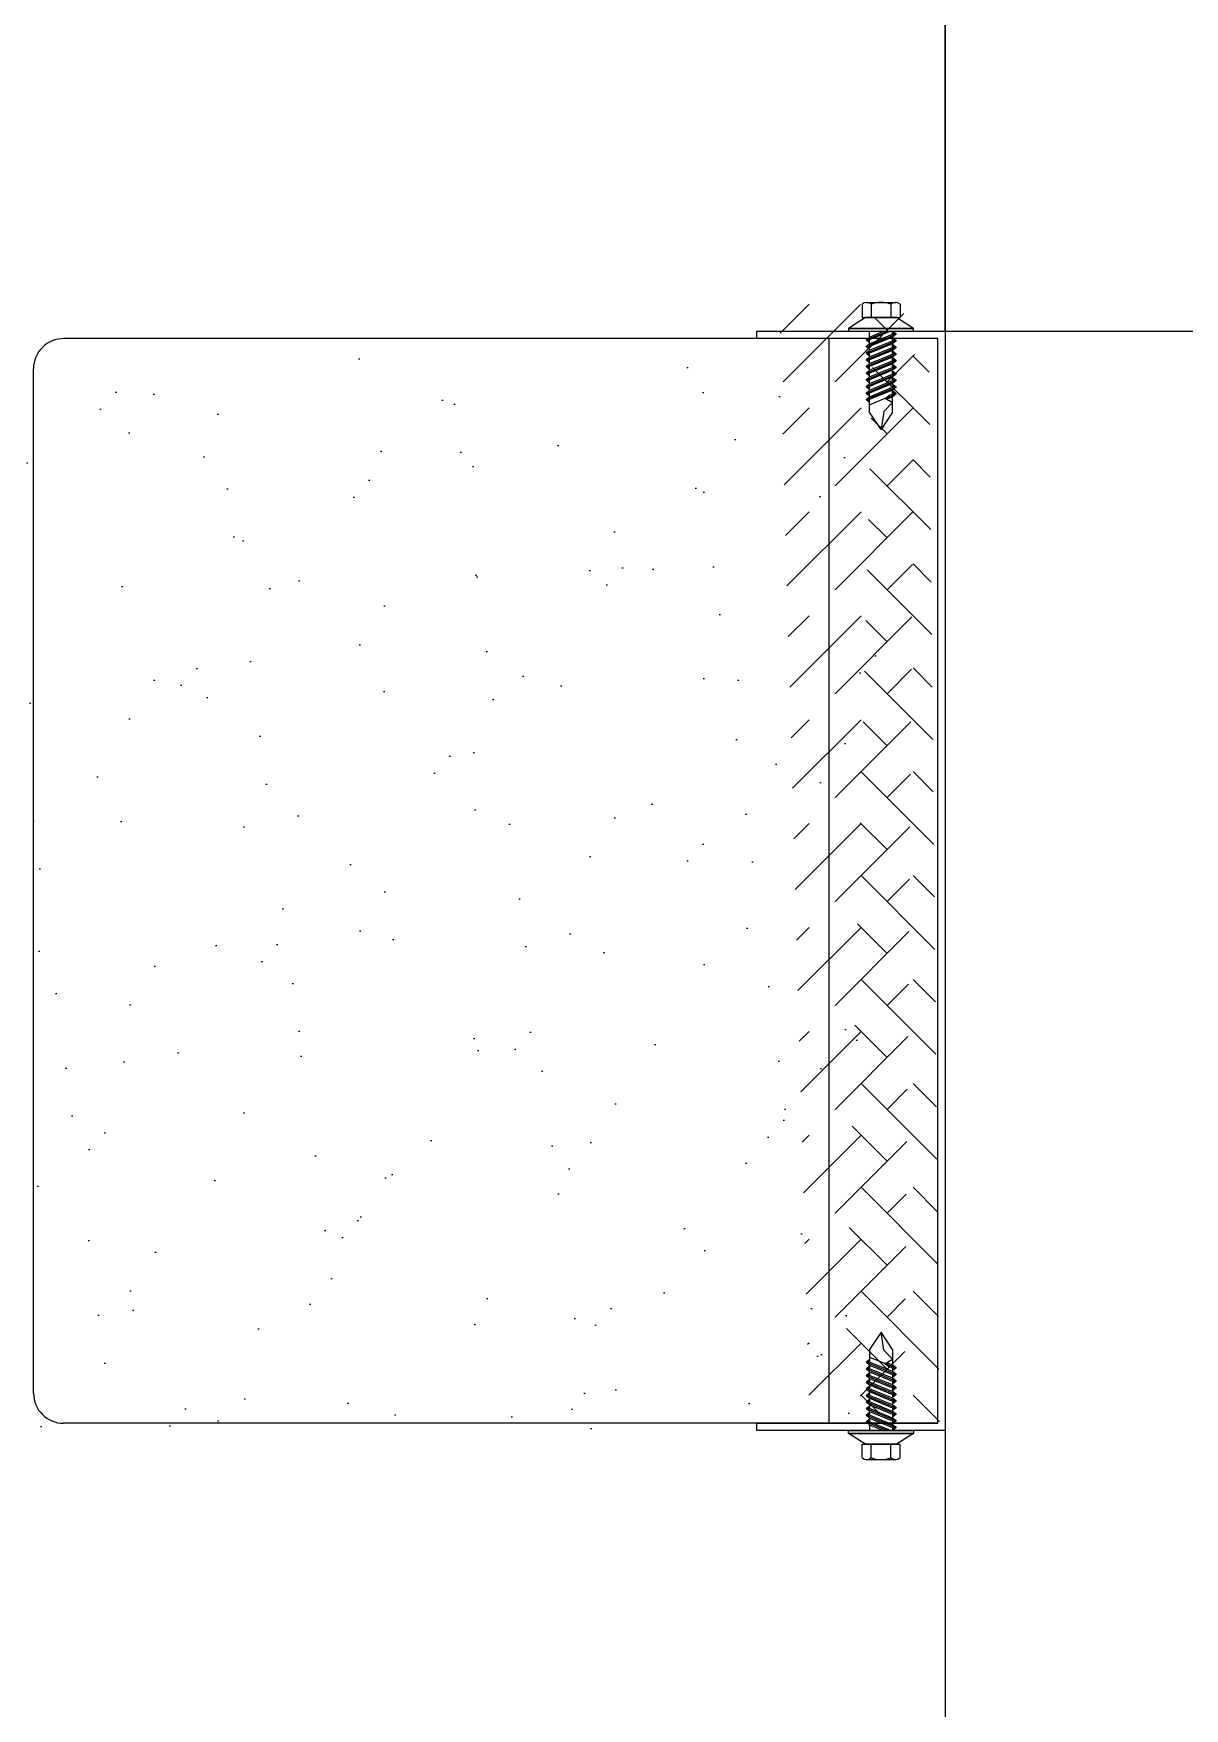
# Model space of a CAD drawing. Extents: x 152195838 to 160350639, y 364657247 to 370318102.
# Drawn here: x 157579095 to 157579413.2, y 365012126 to 365012589.3 of the extents above; entities that cross this region are included whole.
import ezdxf

# ---------------------------------------------------------------- set-up
doc = ezdxf.new("R2010")
doc.units = 0
doc.header["$MEASUREMENT"] = 0
for name, color, linetype in [('4A.TEC ELE 1', 7, 'CONTINUOUS'), ('4A.TEC 벽체 3', 4, 'CONTINUOUS'), ('A-DOOR-DOCKSEAL', 4, 'CONTINUOUS')]:
    doc.layers.add(name, color=color, linetype=linetype)

# ---------------------------------------------------------------- blocks, each defined once
blk = doc.blocks.new('zw$BB1D')
at = {"layer": 'A-DOOR-DOCKSEAL', "linetype": 'Continuous'}
h = blk.add_hatch(dxfattribs=at)
h.set_pattern_fill('AR-HBONE', color=8, scale=0.1, angle=179.9999999999999, style=0)
h.set_pattern_definition([(224.9999999999999, (21143534.91308463, -49154354.94526577), (-1.375962270625716e-14, -14.36840979371065), [30.48, -10.16]), (314.9999999999998, (21143527.72888464, -49154362.12946576), (-1.375962270625716e-14, -14.36840979371065), [30.47999999999999, -10.16])])
h.paths.add_polyline_path([(3014, 319.9999995827675), (2714, 319.9999995827675), (2714, 349.9999995827675), (3014, 349.9999995827675)])
h = blk.add_hatch(dxfattribs=at)
h.set_pattern_fill('AR-SAND', color=8, angle=179.9999999999999, style=0)
h.set_pattern_definition([(217.4999999999997, (21144468.55797446, -49154479.77380136), (1.600031295984002, -48.94132373293423), [0, -38.60799999999995, 0, -43.1799999999999, 0, -41.27499999999988]), (187.4999999999997, (21144468.55797446, -49154479.77380136), (-44.95232831380032, -71.6825100568354), [0, -20.828, 0, -34.79799999999998, 0, -13.335]), (147.4999999999998, (21144499.79997444, -49154479.77380136), (-79.0992370241458, -0.1437184678545012), [0, -12.6999999999999, 0, -45.71999999999959, 0, -59.6899999999996]), (137.4999999999998, (21144499.79997444, -49154479.77380136), (-76.35564524722972, -22.29293232572155), [0, -6.349999999999994, 0, -29.97199999999998, 0, -34.28999999999996])])
h.paths.add_polyline_path([(3005.666666686535, 99.99999958276749, 0.4142135623730951), (3014, 108.3333328962326), (3014, 319.9999995827675), (2714, 319.9999995827675), (2714, 108.3333328962326, 0.4142135621112282), (2722.333333313465, 99.99999958276749)])
at = {"layer": '4A.TEC ELE 1', "color": 7}
blk.add_line((2712, 351.9999995827675), (312, 351.9999995827675), dxfattribs=at)
blk.add_line((2712, 351.9999995827675), (312, 351.9999995827675), dxfattribs=at)
blk.add_line((2712, 351.9999995827675), (312, 351.9999995827675), dxfattribs=at)
blk.add_line((2712, 351.9999995827675), (312, 351.9999995827675), dxfattribs=at)
at = {"layer": '4A.TEC 벽체 3', "linetype": 'Continuous'}
blk.add_line((2712, 326.9999995827675), (2712, 801.9999996721745), dxfattribs=at)
blk.add_line((2712, 326.9999995827675), (2712, 801.9999996721745), dxfattribs=at)
at = {"layer": 'A-DOOR-DOCKSEAL', "color": 8, "linetype": 'Continuous'}
for p, q in [((2714, 349.9999995827675), (2714, 108.3333328962326)), ((3014, 349.9999995827675), (3014, 108.3333328962326)), ((2704, 330.2327008843422), (2704, 338.3733396530151)), ((2704.5, 339.5530202388763), (2708.199999988079, 339.5530202388763)), ((2708.199999988079, 329.0530202388763), (2708.199999988079, 339.5530202388763)), ((2716.232879519463, 330.1530202627182), (2712.815453648567, 338.4530202746391)), ((2716.232879519463, 330.1530202627182), (2712.815453648567, 338.4530202746391)), ((2718.065879523754, 330.1530202627182), (2714.648453652859, 338.4530202746391)), ((2718.065879523754, 330.1530202627182), (2714.648453652859, 338.4530202746391)), ((2719.898879528046, 330.1530202627182), (2716.48145365715, 338.4530202746391)), ((2719.898879528046, 330.1530202627182), (2716.48145365715, 338.4530202746391)), ((2721.731879532337, 330.1530202627182), (2718.314453661442, 338.4530202746391)), ((2721.731879532337, 330.1530202627182), (2718.314453661442, 338.4530202746391)), ((2723.564879536629, 330.1530202627182), (2720.147453665733, 338.4530202746391)), ((2723.564879536629, 330.1530202627182), (2720.147453665733, 338.4530202746391)), ((2725.39787954092, 330.1530202627182), (2721.980453670025, 338.4530202746391)), ((2725.39787954092, 330.1530202627182), (2721.980453670025, 338.4530202746391)), ((2727.230879545212, 330.1530202627182), (2723.813453674316, 338.4530202746391)), ((2727.230879545212, 330.1530202627182), (2723.813453674316, 338.4530202746391)), ((2729.063879549503, 330.1530202627182), (2725.646453678608, 338.4530202746391)), ((2729.063879549503, 330.1530202627182), (2725.646453678608, 338.4530202746391)), ((2730.896879553795, 330.1530202627182), (2727.479453682899, 338.4530202746391)), ((2730.896879553795, 330.1530202627182), (2727.479453682899, 338.4530202746391)), ((2730.551030099392, 335.444854259491), (2729.312453687191, 338.4530202746391)), ((2730.551030099392, 335.444854259491), (2729.312453687191, 338.4530202746391)), ((2997.103120446205, 330.1530202329159), (3000.520546317101, 338.4530202746391)), ((2997.103120446205, 330.1530202329159), (3000.520546317101, 338.4530202746391)), ((2997.448969900608, 335.4448542296886), (2998.687546312809, 338.4530202448368)), ((2997.448969900608, 335.4448542296886), (2998.687546312809, 338.4530202448368)), ((2998.936120450497, 330.1530202329159), (3002.353546321392, 338.4530202746391)), ((2998.936120450497, 330.1530202329159), (3002.353546321392, 338.4530202746391)), ((3000.769120454788, 330.1530202627182), (3004.186546325684, 338.4530202746391)), ((3000.769120454788, 330.1530202627182), (3004.186546325684, 338.4530202746391)), ((3002.60212045908, 330.1530202627182), (3006.019546329975, 338.4530202746391)), ((3002.60212045908, 330.1530202627182), (3006.019546329975, 338.4530202746391)), ((3004.435120463371, 330.1530202627182), (3007.852546334267, 338.4530202746391)), ((3004.435120463371, 330.1530202627182), (3007.852546334267, 338.4530202746391)), ((3006.268120467663, 330.1530202627182), (3009.685546338558, 338.4530202746391)), ((3006.268120467663, 330.1530202627182), (3009.685546338558, 338.4530202746391)), ((3008.101120471954, 330.1530202627182), (3011.51854634285, 338.4530202746391)), ((3008.101120471954, 330.1530202627182), (3011.51854634285, 338.4530202746391)), ((3009.934120476246, 330.1530202627182), (3013.351546347141, 338.4530202746391)), ((3009.934120476246, 330.1530202627182), (3013.351546347141, 338.4530202746391)), ((3011.767120480537, 330.1530202627182), (3015.184546351433, 338.4530202746391)), ((3011.767120480537, 330.1530202627182), (3015.184546351433, 338.4530202746391)), ((3019.800000011921, 329.0530202388763), (3019.800000011921, 339.5530202388763)), ((3023.5, 339.5530202388763), (3019.800000011921, 339.5530202388763)), ((3024, 330.2327008843422), (3024, 338.3733396530151)), ((2704.5, 337.0165665149689), (2708.199999988079, 337.0165665149689)), ((2712.815453648567, 337.4530202746391), (2712, 337.4530202746391)), ((2714.399879515171, 330.1530202627182), (2712, 336.0576215982437)), ((2714.648453652859, 337.4530202746391), (2713.619553864002, 337.4530202746391)), ((2716.48145365715, 337.4530202746391), (2715.452553868294, 337.4530202746391)), ((2718.314453661442, 337.4530202746391), (2717.285553872585, 337.4530202746391)), ((2720.147453665733, 337.4530202746391), (2719.118553876877, 337.4530202746391)), ((2721.980453670025, 337.4530202746391), (2720.951553881168, 337.4530202746391)), ((2723.813453674316, 337.4530202746391), (2722.78455388546, 337.4530202746391)), ((2725.646453678608, 337.4530202746391), (2724.617553889751, 337.4530202746391)), ((2727.479453682899, 337.4530202746391), (2726.450553894043, 337.4530202746391)), ((2729.312453687191, 337.4530202746391), (2728.283553898335, 337.4530202746391)), ((2734.369000017643, 337.4530202746391), (2730.116553843021, 337.4530202746391)), ((2993.630999982357, 337.4530202448368), (2997.883446097374, 337.4530202448368)), ((2998.687546312809, 337.4530202448368), (2999.716446101665, 337.4530202448368)), ((3000.520546317101, 337.4530202746391), (3001.549446105957, 337.4530202746391)), ((3002.353546321392, 337.4530202746391), (3003.382446110249, 337.4530202746391)), ((3004.186546325684, 337.4530202746391), (3005.21544611454, 337.4530202746391)), ((3006.019546329975, 337.4530202746391), (3007.048446118832, 337.4530202746391)), ((3007.852546334267, 337.4530202746391), (3008.881446123123, 337.4530202746391)), ((3009.685546338558, 337.4530202746391), (3010.714446127415, 337.4530202746391)), ((3011.51854634285, 337.4530202746391), (3012.547446131706, 337.4530202746391)), ((3013.351546347141, 337.4530202746391), (3014.380446135998, 337.4530202746391)), ((3013.600120425224, 330.1530202627182), (3016, 336.0576215982437)), ((3015.184546351433, 337.4530202746391), (3016, 337.4530202746391)), ((3023.5, 337.0165665149689), (3019.800000011921, 337.0165665149689)), ((2704.5, 331.5894740223885), (2708.199999988079, 331.5894740223885)), ((2704.5, 329.0530202388763), (2708.199999988079, 329.0530202388763)), ((2713.595779359341, 331.1530202627182), (2712, 331.1530202627182)), ((2715.428779363632, 331.1530202627182), (2714.399879515171, 331.1530202627182)), ((2717.261779308319, 331.1530202627182), (2716.232879519463, 331.1530202627182)), ((2719.094779312611, 331.1530202627182), (2718.065879523754, 331.1530202627182)), ((2720.927779316902, 331.1530202627182), (2719.898879528046, 331.1530202627182)), ((2722.760779321194, 331.1530202627182), (2721.731879532337, 331.1530202627182)), ((2724.593779325485, 331.1530202627182), (2723.564879536629, 331.1530202627182)), ((2726.426779329777, 331.1530202627182), (2725.39787954092, 331.1530202627182)), ((2728.259779334068, 331.1530202627182), (2727.230879545212, 331.1530202627182)), ((2730.09277933836, 331.1530202627182), (2729.063879549503, 331.1530202627182)), ((2734.369000017643, 331.1530202627182), (2730.896879553795, 331.1530202627182)), ((2993.630999982357, 331.1530202329159), (2997.103120446205, 331.1530202329159)), ((2997.90722066164, 331.1530202329159), (2998.936120450497, 331.1530202329159)), ((2999.740220665932, 331.1530202329159), (3000.769120454788, 331.1530202627182)), ((3001.573220670223, 331.1530202627182), (3002.60212045908, 331.1530202627182)), ((3003.406220674515, 331.1530202627182), (3004.435120463371, 331.1530202627182)), ((3005.239220678806, 331.1530202627182), (3006.268120467663, 331.1530202627182)), ((3007.072220683098, 331.1530202627182), (3008.101120471954, 331.1530202627182)), ((3008.905220627785, 331.1530202627182), (3009.934120476246, 331.1530202627182)), ((3010.738220632076, 331.1530202627182), (3011.767120480537, 331.1530202627182)), ((3012.571220636368, 331.1530202627182), (3013.600120425224, 331.1530202627182)), ((3014.404220640659, 331.1530202627182), (3016, 331.1530202627182)), ((3023.5, 331.5894740223885), (3019.800000011921, 331.5894740223885)), ((3023.5, 329.0530202388763), (3019.800000011921, 329.0530202388763)), ((3014, 319.9999995827675), (2714, 319.9999995827675)), ((3005.666666686535, 99.99999958276749), (2722.333333313465, 99.99999958276749))]:
    blk.add_line(p, q, dxfattribs=at)
for points in [[(312, 351.9999995827675), (2712, 351.9999995827675)], [(3014, 319.9999995827675), (3014, 349.9999995827675), (2714, 349.9999995827675), (2714, 319.9999995827675)], [(2712.413403570652, 337.4530202746391), (2712.815453648567, 338.4530202746391), (2712.011353433132, 337.4530202746391)], [(2714.246403574944, 337.4530202746391), (2714.648453652859, 338.4530202746391), (2713.844353437424, 337.4530202746391)], [(2716.079403579235, 337.4530202746391), (2716.48145365715, 338.4530202746391), (2715.677353441715, 337.4530202746391)], [(2717.912403583527, 337.4530202746391), (2718.314453661442, 338.4530202746391), (2717.510353446007, 337.4530202746391)], [(2719.745403587818, 337.4530202746391), (2720.147453665733, 338.4530202746391), (2719.343353450298, 337.4530202746391)], [(2721.578403532505, 337.4530202746391), (2721.980453670025, 338.4530202746391), (2721.17635345459, 337.4530202746391)], [(2723.411403536797, 337.4530202746391), (2723.813453674316, 338.4530202746391), (2723.009353458881, 337.4530202746391)], [(2725.244403541088, 337.4530202746391), (2725.646453678608, 338.4530202746391), (2724.842353463173, 337.4530202746391)], [(2727.07740354538, 337.4530202746391), (2727.479453682899, 338.4530202746391), (2726.675353467464, 337.4530202746391)], [(2728.910403549671, 337.4530202746391), (2729.312453687191, 338.4530202746391), (2728.508353471756, 337.4530202746391)], [(2999.089596450329, 337.4530202448368), (2998.687546312809, 338.4530202448368), (2999.491646528244, 337.4530202448368)], [(3000.92259645462, 337.4530202746391), (3000.520546317101, 338.4530202746391), (3001.324646532536, 337.4530202746391)], [(3002.755596458912, 337.4530202746391), (3002.353546321392, 338.4530202746391), (3003.157646536827, 337.4530202746391)], [(3004.588596403599, 337.4530202746391), (3004.186546325684, 338.4530202746391), (3004.990646541119, 337.4530202746391)], [(3006.42159640789, 337.4530202746391), (3006.019546329975, 338.4530202746391), (3006.82364654541, 337.4530202746391)], [(3008.254596412182, 337.4530202746391), (3007.852546334267, 338.4530202746391), (3008.656646549702, 337.4530202746391)], [(3010.087596416473, 337.4530202746391), (3009.685546338558, 338.4530202746391), (3010.489646553993, 337.4530202746391)], [(3011.920596420765, 337.4530202746391), (3011.51854634285, 338.4530202746391), (3012.322646558285, 337.4530202746391)], [(3013.753596425056, 337.4530202746391), (3013.351546347141, 338.4530202746391), (3014.155646562576, 337.4530202746391)], [(3015.586596429348, 337.4530202746391), (3015.184546351433, 338.4530202746391), (3015.988646507263, 337.4530202746391)], [(2712, 336.938461124897), (2714.399879515171, 331.1530202627182), (2714.399879515171, 330.1530202627182), (2713.595779359341, 331.1530202627182), (2712, 334.9999995827675)], [(2732.327829420567, 331.1530202627182), (2730.523306965828, 335.441322684288), (2731.694663643837, 337.4530202746391), (2734.195668458939, 335.0349546670914), (2739.168999969959, 334.303020209074)], [(2734.369000017643, 337.4530202746391), (2739.168999969959, 334.303020209074), (2734.369000017643, 331.1530202627182)], [(2995.672170579433, 331.1530202329159), (2997.476693034172, 335.4413226544857), (2996.305336356163, 337.4530202448368), (2993.804331541061, 335.034954637289), (2988.830999970436, 334.303020209074)], [(2993.630999982357, 337.4530202448368), (2988.830999970436, 334.303020209074), (2993.630999982357, 331.1530202329159)], [(3016, 336.938461124897), (3013.600120425224, 331.1530202627182), (3013.600120425224, 330.1530202627182), (3014.404220640659, 331.1530202627182), (3016, 334.9999995827675)], [(2714.801929652691, 331.1530202627182), (2714.399879515171, 330.1530202627182), (2715.203979730606, 331.1530202627182)], [(2716.634929656982, 331.1530202627182), (2716.232879519463, 330.1530202627182), (2717.036979734898, 331.1530202627182)], [(2716.634929656982, 331.1530202627182), (2716.232879519463, 330.1530202627182), (2717.036979734898, 331.1530202627182)], [(2718.467929661274, 331.1530202627182), (2718.065879523754, 330.1530202627182), (2718.869979739189, 331.1530202627182)], [(2718.467929661274, 331.1530202627182), (2718.065879523754, 330.1530202627182), (2718.869979739189, 331.1530202627182)], [(2720.300929665565, 331.1530202627182), (2719.898879528046, 330.1530202627182), (2720.702979743481, 331.1530202627182)], [(2720.300929665565, 331.1530202627182), (2719.898879528046, 330.1530202627182), (2720.702979743481, 331.1530202627182)], [(2722.133929669857, 331.1530202627182), (2721.731879532337, 330.1530202627182), (2722.535979747772, 331.1530202627182)], [(2722.133929669857, 331.1530202627182), (2721.731879532337, 330.1530202627182), (2722.535979747772, 331.1530202627182)], [(2723.966929674149, 331.1530202627182), (2723.564879536629, 330.1530202627182), (2724.368979752064, 331.1530202627182)], [(2723.966929674149, 331.1530202627182), (2723.564879536629, 330.1530202627182), (2724.368979752064, 331.1530202627182)], [(2725.799929618835, 331.1530202627182), (2725.39787954092, 330.1530202627182), (2726.201979756355, 331.1530202627182)], [(2725.799929618835, 331.1530202627182), (2725.39787954092, 330.1530202627182), (2726.201979756355, 331.1530202627182)], [(2727.632929623127, 331.1530202627182), (2727.230879545212, 330.1530202627182), (2728.034979760647, 331.1530202627182)], [(2727.632929623127, 331.1530202627182), (2727.230879545212, 330.1530202627182), (2728.034979760647, 331.1530202627182)], [(2729.465929627419, 331.1530202627182), (2729.063879549503, 330.1530202627182), (2729.867979764938, 331.1530202627182)], [(2729.465929627419, 331.1530202627182), (2729.063879549503, 330.1530202627182), (2729.867979764938, 331.1530202627182)], [(2731.29892963171, 331.1530202627182), (2730.896879553795, 330.1530202627182), (2731.70097976923, 331.1530202627182)], [(2731.29892963171, 331.1530202627182), (2730.896879553795, 330.1530202627182), (2731.70097976923, 331.1530202627182)], [(2996.70107036829, 331.1530202329159), (2997.103120446205, 330.1530202329159), (2996.29902023077, 331.1530202329159)], [(2996.70107036829, 331.1530202329159), (2997.103120446205, 330.1530202329159), (2996.29902023077, 331.1530202329159)], [(2998.534070372581, 331.1530202329159), (2998.936120450497, 330.1530202329159), (2998.132020235062, 331.1530202329159)], [(2998.534070372581, 331.1530202329159), (2998.936120450497, 330.1530202329159), (2998.132020235062, 331.1530202329159)], [(3000.367070376873, 331.1530202627182), (3000.769120454788, 330.1530202627182), (2999.965020239353, 331.1530202329159)], [(3000.367070376873, 331.1530202627182), (3000.769120454788, 330.1530202627182), (2999.965020239353, 331.1530202329159)], [(3002.20007032156, 331.1530202627182), (3002.60212045908, 330.1530202627182), (3001.798020243645, 331.1530202627182)], [(3002.20007032156, 331.1530202627182), (3002.60212045908, 330.1530202627182), (3001.798020243645, 331.1530202627182)], [(3004.033070325851, 331.1530202627182), (3004.435120463371, 330.1530202627182), (3003.631020247936, 331.1530202627182)], [(3004.033070325851, 331.1530202627182), (3004.435120463371, 330.1530202627182), (3003.631020247936, 331.1530202627182)], [(3005.866070330143, 331.1530202627182), (3006.268120467663, 330.1530202627182), (3005.464020252228, 331.1530202627182)], [(3005.866070330143, 331.1530202627182), (3006.268120467663, 330.1530202627182), (3005.464020252228, 331.1530202627182)], [(3007.699070334435, 331.1530202627182), (3008.101120471954, 330.1530202627182), (3007.297020256519, 331.1530202627182)], [(3007.699070334435, 331.1530202627182), (3008.101120471954, 330.1530202627182), (3007.297020256519, 331.1530202627182)], [(3009.532070338726, 331.1530202627182), (3009.934120476246, 330.1530202627182), (3009.130020260811, 331.1530202627182)], [(3009.532070338726, 331.1530202627182), (3009.934120476246, 330.1530202627182), (3009.130020260811, 331.1530202627182)], [(3011.365070343018, 331.1530202627182), (3011.767120480537, 330.1530202627182), (3010.963020265102, 331.1530202627182)], [(3011.365070343018, 331.1530202627182), (3011.767120480537, 330.1530202627182), (3010.963020265102, 331.1530202627182)], [(3013.198070347309, 331.1530202627182), (3013.600120425224, 330.1530202627182), (3012.796020269394, 331.1530202627182)]]:
    blk.add_lwpolyline(points, dxfattribs=at)
for points in [[(2714, 299.9999995827675), (2712, 299.9999995827675), (2712, 351.9999995827675), (3016, 351.9999995827675), (3016, 299.9999995827675), (3014, 299.9999995827675), (3014, 349.9999995827675), (2714, 349.9999995827675)], [(2708.199999988079, 338.6030202507973), (2708.199999988079, 330.0030202865601), (2711.199999988079, 325.3030202388763), (2711.199999988079, 343.3030202388763)], [(2711.199999988079, 343.3030202388763), (2711.199999988079, 325.3030202388763), (2712, 325.3030202388763), (2712, 343.3030202388763)], [(3016.800000011921, 343.3030202388763), (3016.800000011921, 325.3030202388763), (3016, 325.3030202388763), (3016, 343.3030202388763)], [(3019.800000011921, 338.6030202507973), (3019.800000011921, 330.0030202865601), (3016.800000011921, 325.3030202388763), (3016.800000011921, 343.3030202388763)], [(2712.815453648567, 338.4530202746391), (2713.619553864002, 337.4530202746391), (2716.232879519463, 331.1530202627182), (2716.232879519463, 330.1530202627182), (2715.428779363632, 331.1530202627182), (2712.815453648567, 337.4530202746391)], [(2714.648453652859, 338.4530202746391), (2715.452553868294, 337.4530202746391), (2718.065879523754, 331.1530202627182), (2718.065879523754, 330.1530202627182), (2717.261779308319, 331.1530202627182), (2714.648453652859, 337.4530202746391)], [(2716.48145365715, 338.4530202746391), (2717.285553872585, 337.4530202746391), (2719.898879528046, 331.1530202627182), (2719.898879528046, 330.1530202627182), (2719.094779312611, 331.1530202627182), (2716.48145365715, 337.4530202746391)], [(2718.314453661442, 338.4530202746391), (2719.118553876877, 337.4530202746391), (2721.731879532337, 331.1530202627182), (2721.731879532337, 330.1530202627182), (2720.927779316902, 331.1530202627182), (2718.314453661442, 337.4530202746391)], [(2720.147453665733, 338.4530202746391), (2720.951553881168, 337.4530202746391), (2723.564879536629, 331.1530202627182), (2723.564879536629, 330.1530202627182), (2722.760779321194, 331.1530202627182), (2720.147453665733, 337.4530202746391)], [(2721.980453670025, 338.4530202746391), (2722.78455388546, 337.4530202746391), (2725.39787954092, 331.1530202627182), (2725.39787954092, 330.1530202627182), (2724.593779325485, 331.1530202627182), (2721.980453670025, 337.4530202746391)], [(2723.813453674316, 338.4530202746391), (2724.617553889751, 337.4530202746391), (2727.230879545212, 331.1530202627182), (2727.230879545212, 330.1530202627182), (2726.426779329777, 331.1530202627182), (2723.813453674316, 337.4530202746391)], [(2725.646453678608, 338.4530202746391), (2726.450553894043, 337.4530202746391), (2729.063879549503, 331.1530202627182), (2729.063879549503, 330.1530202627182), (2728.259779334068, 331.1530202627182), (2725.646453678608, 337.4530202746391)], [(2727.479453682899, 338.4530202746391), (2728.283553898335, 337.4530202746391), (2730.896879553795, 331.1530202627182), (2730.896879553795, 330.1530202627182), (2730.09277933836, 331.1530202627182), (2727.479453682899, 337.4530202746391)], [(2729.312453687191, 338.4530202746391), (2730.116553843021, 337.4530202746391), (2730.551030099392, 336.444854259491), (2730.551030099392, 335.444854259491), (2729.746929883957, 336.444854259491), (2729.312453687191, 337.4530202746391)], [(3000.520546317101, 338.4530202746391), (2999.716446101665, 337.4530202448368), (2997.103120446205, 331.1530202329159), (2997.103120446205, 330.1530202329159), (2997.90722066164, 331.1530202329159), (3000.520546317101, 337.4530202746391)], [(2998.687546312809, 338.4530202448368), (2997.883446097374, 337.4530202448368), (2997.448969900608, 336.4448542296886), (2997.448969900608, 335.4448542296886), (2998.253070116043, 336.4448542296886), (2998.687546312809, 337.4530202448368)], [(3002.353546321392, 338.4530202746391), (3001.549446105957, 337.4530202746391), (2998.936120450497, 331.1530202329159), (2998.936120450497, 330.1530202329159), (2999.740220665932, 331.1530202329159), (3002.353546321392, 337.4530202746391)], [(3004.186546325684, 338.4530202746391), (3003.382446110249, 337.4530202746391), (3000.769120454788, 331.1530202627182), (3000.769120454788, 330.1530202627182), (3001.573220670223, 331.1530202627182), (3004.186546325684, 337.4530202746391)], [(3006.019546329975, 338.4530202746391), (3005.21544611454, 337.4530202746391), (3002.60212045908, 331.1530202627182), (3002.60212045908, 330.1530202627182), (3003.406220674515, 331.1530202627182), (3006.019546329975, 337.4530202746391)], [(3007.852546334267, 338.4530202746391), (3007.048446118832, 337.4530202746391), (3004.435120463371, 331.1530202627182), (3004.435120463371, 330.1530202627182), (3005.239220678806, 331.1530202627182), (3007.852546334267, 337.4530202746391)], [(3009.685546338558, 338.4530202746391), (3008.881446123123, 337.4530202746391), (3006.268120467663, 331.1530202627182), (3006.268120467663, 330.1530202627182), (3007.072220683098, 331.1530202627182), (3009.685546338558, 337.4530202746391)], [(3011.51854634285, 338.4530202746391), (3010.714446127415, 337.4530202746391), (3008.101120471954, 331.1530202627182), (3008.101120471954, 330.1530202627182), (3008.905220627785, 331.1530202627182), (3011.51854634285, 337.4530202746391)], [(3013.351546347141, 338.4530202746391), (3012.547446131706, 337.4530202746391), (3009.934120476246, 331.1530202627182), (3009.934120476246, 330.1530202627182), (3010.738220632076, 331.1530202627182), (3013.351546347141, 337.4530202746391)], [(3015.184546351433, 338.4530202746391), (3014.380446135998, 337.4530202746391), (3011.767120480537, 331.1530202627182), (3011.767120480537, 330.1530202627182), (3012.571220636368, 331.1530202627182), (3015.184546351433, 337.4530202746391)]]:
    blk.add_lwpolyline(points, close=True, dxfattribs=at)
for centre, radius, start, end in [((2705.858399391174, 338.2847933769226), 1.858399387227786, 136.96620049104, 223.03379950896), ((3022.141600608826, 338.2847933769226), 1.858399387227786, 316.9662004910401, 43.03379950895995), ((2711.61333334446, 334.3030202388763), 7.613333333272044, 159.1194852326857, 200.8805147673143), ((3016.38666665554, 334.3030202388763), 7.613333333272044, 339.1194852326856, 20.88051476731437), ((2705.858399391174, 330.3212471604347), 1.858399387227786, 136.96620049104, 223.03379950896), ((3022.141600608826, 330.3212471604347), 1.858399387227786, 316.9662004910401, 43.03379950895995), ((2722.333333313465, 108.3333328962326), 8.333333333333332, 180, 270), ((3005.666666686535, 108.3333328962326), 8.333333333333332, 270, 0)]:
    blk.add_arc(centre, radius, start, end, dxfattribs=at)
blk = doc.blocks.new('aq9q7q')
at = {"layer": '4A.TEC 벽체 3'}
blk.add_blockref('zw$BB1D', (1972188.773665777, 826410.8338572367), dxfattribs=at)

msp = doc.modelspace()

# ---------------------------------------------------------------- linework, layer by layer
at = {"layer": '4A.TEC 벽체 3'}
msp.add_lwpolyline([(157579347.004577, 365070431.8958187), (157579347.004577, 364983031.8958186)], dxfattribs=at)

# ---------------------------------------------------------------- block references
at = {"layer": '4A.TEC 벽체 3', "linetype": 'ByBlock', "ltscale": 0.1, "rotation": 270}
msp.add_blockref('aq9q7q', (156752584.1707197, 366987407.6694844), dxfattribs=at)

doc.saveas('drawing.dxf')
